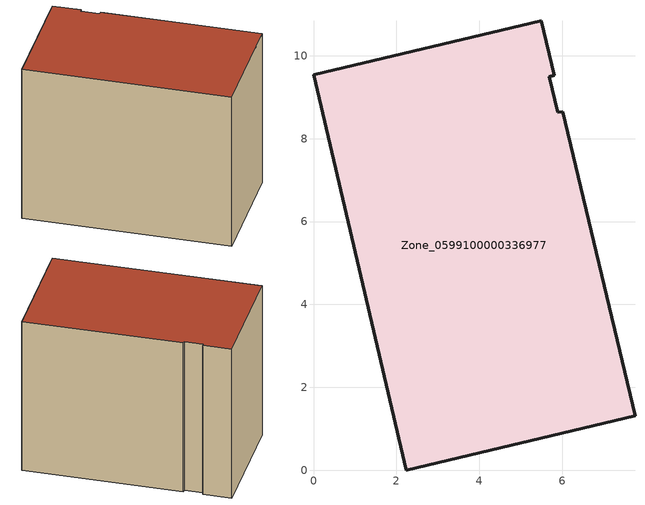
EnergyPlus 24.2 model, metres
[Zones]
Zone_0599100000336977
 floor ground (C_G): 6.02,8.65 7.76,1.31 2.24,0 0,9.54 5.5,10.84 5.81,9.53 5.69,9.49 5.9,8.64 z0
 wall outside (C_F): 2.24,0 7.76,1.31 6.02,8.65 5.9,8.64 5.69,9.49 5.81,9.53 5.5,10.84 0,9.54 2.24,0 z0:7.91
 roof outside (C_R): 7.76,1.31 6.02,8.65 5.9,8.64 5.69,9.49 5.81,9.53 5.5,10.84 0,9.54 2.24,0 z7.91
[BUILDING]
Pand.0599100000336977: North Axis=0; Terrain=City; Loads Convergence Tolerance Value=0.04; Temperature Convergence Tolerance Value=0.4; Solar Distribution=FullExterior; Maximum Number of Warmup Days=25; Minimum Number of Warmup Days=1
[Site:Location]
Rotterdam.The.Hague.AP_ZH_NLD Design_Conditions: Latitude=51.96; Longitude=4.45; Time Zone=1; Elevation=-4.5
[SITE:GROUNDTEMPERATURE:BUILDINGSURFACE]
18, 18, 18, 18, 18, 18, 18, 18, 18, 18, 18, 18
[MATERIAL] Thermal Absorptance=0.9; Solar Absorptance=0.7; Visible Absorptance=0.7
Name | Roughness | Thickness | Conductivity | Density | Specific Heat
G.TC.1975-1991 | MediumSmooth | 0.15 | 0.288461 | 540 | 1210
F.TC.1975-1991 | Rough | 0.3 | 0.230769 | 1920 | 840
R.TC.1975-1991 | MediumRough | 0.2 | 0.153846 | 1500 | 1000
[CONSTRUCTION]
C_G: G.TC.1975-1991
C_F: F.TC.1975-1991
C_R: R.TC.1975-1991
[ZONE]
Zone_0599100000336977: Type=1; Multiplier=1; Ceiling Height=Autocalculate; Volume=Autocalculate; Floor Area=autocalculate; Part of Total Floor Area=Yes
[ZONEINFILTRATION:DESIGNFLOWRATE]
Infil_Zone_0599100000336977: Zone or ZoneList or Space or SpaceList=Zone_0599100000336977; Schedule=AlwaysOn; Design Flow Rate Calculation Method=Flow/Area; Flow Rate per Floor Area=0.003; Constant Term Coefficient=1; Temperature Term Coefficient=0; Velocity Term Coefficient=0; Velocity Squared Term Coefficient=0
[HVACTEMPLATE:ZONE:IDEALLOADSAIRSYSTEM]
Zone_0599100000336977: Maximum Heating Supply Air Temperature=50; Minimum Cooling Supply Air Temperature=13; Maximum Heating Supply Air Humidity Ratio=0.0156; Minimum Cooling Supply Air Humidity Ratio=0.0077; Heating Limit=NoLimit; Cooling Limit=NoLimit; Dehumidification Control Type=ConstantSensibleHeatRatio; Cooling Sensible Heat Ratio=0.7; Dehumidification Setpoint=60; Humidification Control Type=None; Humidification Setpoint=30; Outdoor Air Method=None; Outdoor Air Flow Rate per Person=0.00944; Outdoor Air Flow Rate per Zone Floor Area=0; Outdoor Air Flow Rate per Zone=0; Demand Controlled Ventilation Type=None; Outdoor Air Economizer Type=NoEconomizer; Heat Recovery Type=None; Sensible Heat Recovery Effectiveness=0.7; Latent Heat Recovery Effectiveness=0.65
[ZONECONTROL:THERMOSTAT]
ThermostatControl_Zone_0599100000336977: Zone or ZoneList=Zone_0599100000336977; Control Type Schedule=DualSetpointControlType; Control 1=Thermostat_Zone_0599100000336977; Temperature Difference Between Cutout And Setpoint=0
[THERMOSTATSETPOINT:DUALSETPOINT]
Thermostat_Zone_0599100000336977: Heating Setpoint Temperature Schedule=HeatingSetpoint_Zone_0599100000336977; Cooling Setpoint Temperature Schedule=CoolingSetpoint_Zone_0599100000336977
[SCHEDULE:COMPACT]
HeatingSetpoint_Zone_0599100000336977: Through: 12/31, For: AllDays, Until: 24:00, 21
CoolingSetpoint_Zone_0599100000336977: Through: 12/31, For: AllDays, Until: 24:00, 24
DualSetpointControlType: Through: 12/31, For: AllDays, Until: 24:00, 4
AlwaysOn: Through: 12/31, For: AllDays, Until: 24:00, 1
